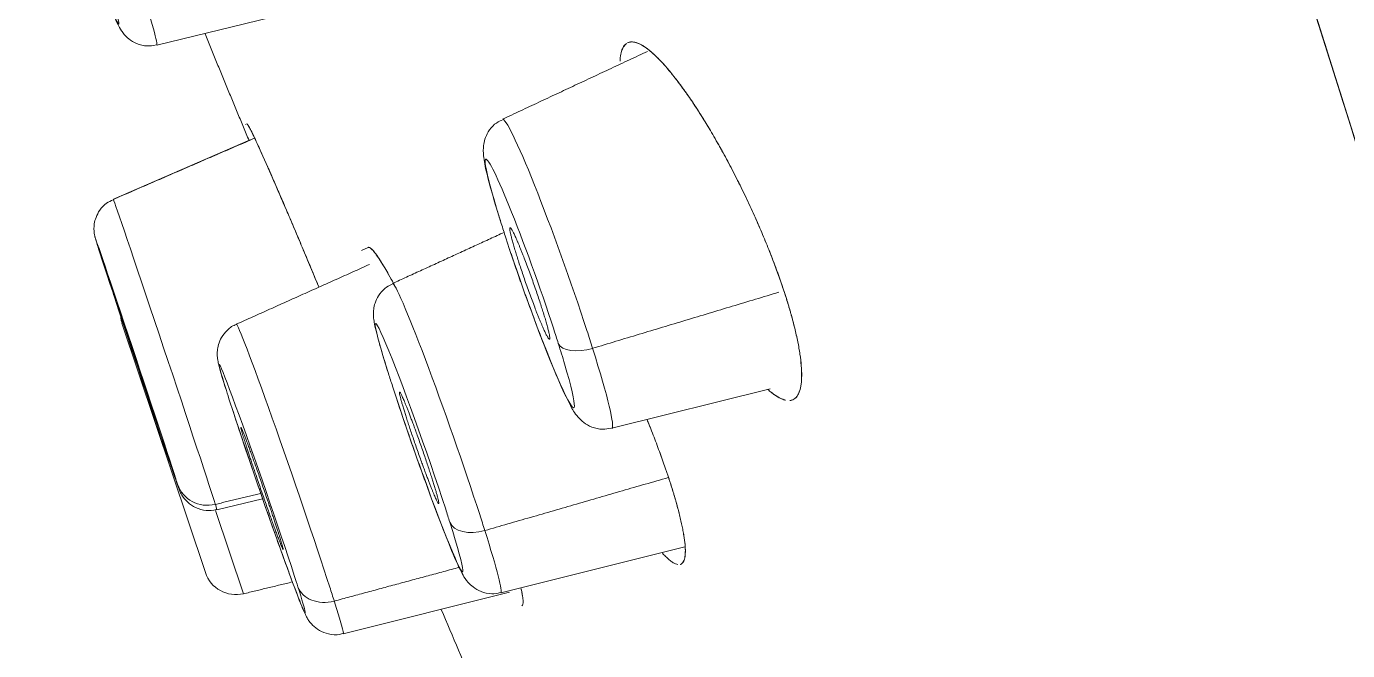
# Model space of a CAD drawing. Extents: x 6453 to 7582, y 0 to 827.
# Drawn here: x 7171.46 to 7183.77, y 468.23 to 474.04 of the extents above; entities that cross this region are included whole.
import ezdxf

# ---------------------------------------------------------------- set-up
doc = ezdxf.new("R2010")
doc.units = 0
doc.header["$LTSCALE"] = 30
doc.header["$MEASUREMENT"] = 0
doc.linetypes.add('HIDDEN2', pattern=[4.7625, 3.175, -1.5875])
doc.layers.add('1', color=7, linetype='CONTINUOUS')
doc.layers.add('2', color=1, linetype='HIDDEN2')

msp = doc.modelspace()

# ---------------------------------------------------------------- linework, layer by layer
at = {"layer": '1', "color": 7, "linetype": 'Continuous', "lineweight": 18}
for p, q in [((7176.416, 496.519), (7194.332, 439.699)), ((7176.576, 496.013), (7194.332, 439.699)), ((7172.672, 473.866), (7174.318, 474.266)), ((7173.504, 473.131), (7173.498, 473.128)), ((7173.543, 472.984), (7172.267, 472.432)), ((7172.267, 472.432), (7172.267, 472.43)), ((7174.64, 471.983), (7174.579, 471.955)), ((7172.347, 471.279), (7173.121, 468.966)), ((7176.911, 470.299), (7178.386, 470.666)), ((7173.232, 469.541), (7173.658, 469.644)), ((7175.877, 468.768), (7177.592, 469.197)), ((7173.121, 468.966), (7173.125, 468.956)), ((7174.409, 468.387), (7175.958, 468.775))]:
    msp.add_line(p, q, dxfattribs=at)
at = {"layer": '1', "color": 7, "linetype": 'Continuous', "lineweight": 13}
msp.add_line((7173.22, 469.534), (7173.479, 468.759), dxfattribs=at)
at = {"layer": '1', "color": 7, "linetype": 'Continuous', "lineweight": 18}
for centre, start, end in [((7172.632, 471.374), 179.6432, 198.5), ((7173.409, 469.051), 198.5, 283.5544)]:
    msp.add_arc(centre, 0.3, start, end, dxfattribs=at)
for centre, major_axis, ratio, start_param, end_param in [((7171.924, 475.222), (-0.393, 1.161), 0.027688, 1.051553, 4.057596), ((7176.147, 471.648), (0.41, -1.157), 0.060411, 1.172781, 2.225094), ((7176.147, 471.648), (-0.41, 1.157), 0.060411, 1.046141, 1.172781), ((7172.489, 470.9), (-0.388, 1.162), 0.004517, 0.261761, 0.39727), ((7172.489, 470.9), (-0.388, 1.162), 0.004517, 0.39727, 3.403354), ((7172.489, 470.9), (-0.19, 0.569), 0.004517, 3.403354, 6.544947), ((7172.489, 470.9), (-0.19, 0.569), 0.004517, 0.261761, 3.403354), ((7176.147, 471.648), (0.41, -1.157), 0.060411, 1.046141, 1.172781), ((7176.147, 471.648), (-0.41, 1.157), 0.060411, 3.987569, 4.187733), ((7175.116, 470.118), (0.406, -1.157), 0.041521, 4.057228, 4.180003), ((7173.653, 469.738), (-0.401, 1.158), 0.021245, 0.654204, 0.789754), ((7173.653, 469.738), (-0.401, 1.158), 0.021245, 0.789754, 2.249517), ((7175.116, 470.118), (0.406, -1.157), 0.041521, 0.915635, 1.038411), ((7173.653, 469.738), (-0.401, 1.158), 0.021245, 2.752336, 3.795797)]:
    msp.add_ellipse(centre, major_axis=major_axis, ratio=ratio, start_param=start_param, end_param=end_param, dxfattribs=at)
at = {"layer": '1', "color": 7, "linetype": 'Continuous', "lineweight": 13}
for centre, major_axis, ratio, start_param, end_param in [((7172.183, 475.309), (-0.489, 1.444), 0.027688, 3.139117, 4.057596), ((7176.402, 471.738), (-0.51, 1.439), 0.060411, 4.314374, 6.288463), ((7176.147, 471.648), (0.41, -1.157), 0.060411, 2.225094, 4.187733), ((7172.749, 470.986), (-0.483, 1.445), 0.004517, 3.538863, 6.326593), ((7172.489, 470.9), (-0.388, 1.162), 0.004517, 3.538863, 6.544947), ((7176.147, 471.648), (-0.41, 1.157), 0.060411, 1.172781, 3.987569), ((7175.373, 470.208), (0.505, -1.439), 0.041521, 1.038411, 3.142719), ((7175.116, 470.118), (0.406, -1.157), 0.041521, 1.038411, 4.057228), ((7173.911, 469.828), (0.498, -1.44), 0.021245, 0.789754, 3.146248), ((7176.402, 471.738), (-0.51, 1.439), 0.060411, 4.187733, 4.314374), ((7173.653, 469.738), (-0.401, 1.158), 0.021245, 3.931346, 6.93739), ((7176.695, 471.189), (0.286, 0.09), 0.5, 3.211406, 4.685552), ((7176.402, 471.738), (-0.51, 1.439), 0.060411, 3.135699, 4.187733), ((7175.116, 470.118), (0.406, -1.157), 0.041521, 4.180003, 7.198821), ((7172.489, 470.9), (-0.388, 1.162), 0.004517, 3.403354, 3.538863), ((7173.15, 469.873), (-0.286, -0.09), 0.965926, 0.017453, 1.501933), ((7172.749, 470.986), (-0.483, 1.445), 0.004517, 3.403354, 3.538863), ((7172.749, 470.986), (-0.483, 1.445), 0.004517, 3.141122, 3.403354), ((7175.684, 469.525), (-0.286, -0.09), 0.608761, 0.05236, 1.530973), ((7175.373, 470.208), (0.505, -1.439), 0.041521, 0.915635, 1.038411), ((7175.373, 470.208), (-0.505, 1.439), 0.041521, 3.137707, 4.057228), ((7173.653, 469.738), (-0.401, 1.158), 0.021245, 2.249516, 2.752336), ((7173.653, 469.738), (-0.401, 1.158), 0.021245, 3.795797, 3.931346), ((7174.269, 468.923), (-0.286, -0.09), 0.793353, 0.034907, 1.517595), ((7173.911, 469.828), (0.498, -1.44), 0.021245, 0.654204, 0.789754), ((7173.911, 469.828), (-0.498, 1.44), 0.021245, 3.139669, 3.795797)]:
    msp.add_ellipse(centre, major_axis=major_axis, ratio=ratio, start_param=start_param, end_param=end_param, dxfattribs=at)
at = {"layer": '1', "color": 7, "linetype": 'Continuous', "lineweight": 18}
for points, degree, knots in [([(7159.375, 553.255), (7159.375, 553.254), (7159.438, 553.053), (7159.506, 552.837), (7159.647, 552.39), (7159.792, 551.93), (7160.013, 551.23), (7160.239, 550.512), (7160.543, 549.547), (7160.854, 548.563), (7161.243, 547.33), (7161.638, 546.077), (7162.11, 544.58), (7162.587, 543.066), (7163.138, 541.318), (7163.693, 539.558), (7164.317, 537.578), (7164.942, 535.596), (7165.63, 533.414), (7166.316, 531.24), (7167.057, 528.89), (7167.791, 526.56), (7168.573, 524.081), (7169.344, 521.635), (7170.154, 519.068), (7170.948, 516.548), (7171.772, 513.934), (7172.578, 511.38), (7173.404, 508.759), (7174.208, 506.21), (7175.025, 503.619), (7175.816, 501.107), (7176.614, 498.578), (7177.402, 496.078), (7178.19, 493.579), (7179.007, 490.987), (7179.817, 488.418), (7180.652, 485.772), (7181.471, 483.175), (7182.311, 480.51), (7183.127, 477.921), (7183.961, 475.277), (7184.762, 472.737), (7185.575, 470.156), (7186.347, 467.709), (7187.127, 465.235), (7187.856, 462.924), (7188.589, 460.598), (7189.262, 458.462), (7189.936, 456.325), (7190.543, 454.4), (7191.147, 452.484), (7191.679, 450.799), (7192.205, 449.131), (7192.653, 447.707), (7193.096, 446.305), (7193.459, 445.154), (7193.666, 444.497), (7193.846, 443.926)], 2, [0, 0, 0, 0.033713, 0.033713, 0.068746, 0.068746, 0.10378, 0.10378, 0.138813, 0.138813, 0.173846, 0.173846, 0.208879, 0.208879, 0.243913, 0.243913, 0.278946, 0.278946, 0.313979, 0.313979, 0.349012, 0.349012, 0.384046, 0.384046, 0.419079, 0.419079, 0.454112, 0.454112, 0.489145, 0.489145, 0.524179, 0.524179, 0.559212, 0.559212, 0.594245, 0.594245, 0.629278, 0.629278, 0.664312, 0.664312, 0.699345, 0.699345, 0.734378, 0.734378, 0.769411, 0.769411, 0.804444, 0.804444, 0.839478, 0.839478, 0.874511, 0.874511, 0.909544, 0.909544, 0.944577, 0.944577, 0.979611, 0.979611, 1, 1, 1]), ([(7177.345, 496.259), (7178.126, 493.783), (7178.903, 491.319), (7179.704, 488.777), (7180.496, 486.267), (7181.309, 483.688), (7182.104, 481.165), (7182.919, 478.582), (7183.707, 476.081), (7184.511, 473.532), (7185.281, 471.091), (7186.061, 468.615), (7186.799, 466.274), (7187.545, 463.911), (7188.239, 461.709), (7188.936, 459.496), (7190.215, 455.442), (7190.789, 453.62), (7191.361, 451.808), (7191.862, 450.216), (7192.359, 448.641), (7192.783, 447.298), (7193.2, 445.975), (7193.542, 444.89), (7193.702, 444.381), (7193.846, 443.927)], 2, [0, 0, 0, 0.080141, 0.080141, 0.160282, 0.160282, 0.240423, 0.240423, 0.320564, 0.320564, 0.400705, 0.400705, 0.480846, 0.480846, 0.560987, 0.560987, 0.641128, 0.721269, 0.721269, 0.80141, 0.80141, 0.881552, 0.881552, 0.961693, 0.961693, 1, 1, 1]), ([(7172.104, 474.599), (7172.12, 474.555), (7172.179, 474.388), (7172.277, 474.145), (7172.29, 474.078), (7172.365, 473.967), (7172.412, 473.919), (7172.485, 473.875), (7172.576, 473.853), (7172.637, 473.86), (7172.666, 473.868)], 3, [0, 0, 0, 0, 0.103933, 0.411085, 0.734763, 0.775969, 0.820049, 0.877714, 0.943096, 1, 1, 1, 1]), ([(7177.038, 473.872), (7177.038, 473.872), (7177.029, 473.864), (7177.014, 473.842), (7176.997, 473.795), (7176.99, 473.751), (7176.988, 473.723), (7176.988, 473.718)], 3, [0, 0, 0, 0, 0.00136, 0.314143, 0.607965, 0.942133, 1, 1, 1, 1]), ([(7176.999, 473.796), (7177.003, 473.814), (7177.015, 473.846), (7177.034, 473.87), (7177.047, 473.88), (7177.05, 473.882)], 3, [0, 0, 0, 0, 0.433905, 0.871265, 1, 1, 1, 1]), ([(7176.999, 473.796), (7177.003, 473.814), (7177.015, 473.846), (7177.034, 473.87), (7177.047, 473.88), (7177.05, 473.882)], 3, [0, 0, 0, 0, 0.433905, 0.871265, 1, 1, 1, 1]), ([(7178.538, 471.508), (7178.536, 471.514), (7178.532, 471.526), (7178.527, 471.544), (7178.521, 471.562), (7178.515, 471.58), (7178.509, 471.598), (7178.503, 471.616), (7178.496, 471.634), (7178.49, 471.653), (7178.484, 471.671), (7178.477, 471.69), (7178.47, 471.709), (7178.464, 471.728), (7178.457, 471.747), (7178.45, 471.766), (7178.443, 471.785), (7178.428, 471.824), (7178.406, 471.883), (7178.375, 471.963), (7178.342, 472.042), (7178.298, 472.148), (7178.24, 472.28), (7178.166, 472.44), (7178.086, 472.604), (7178.003, 472.765), (7177.917, 472.922), (7177.833, 473.068), (7177.761, 473.185), (7177.703, 473.276), (7177.652, 473.353), (7177.598, 473.431), (7177.542, 473.507), (7177.495, 473.569), (7177.452, 473.621), (7177.402, 473.681), (7177.356, 473.73), (7177.314, 473.771), (7177.27, 473.811), (7177.214, 473.855), (7177.158, 473.885), (7177.106, 473.899), (7177.077, 473.896), (7177.062, 473.889), (7177.061, 473.888)], 3, [0, 0, 0, 0, 0.005472, 0.010955, 0.016447, 0.021948, 0.02746, 0.032982, 0.038513, 0.044055, 0.049606, 0.055167, 0.060738, 0.06632, 0.071911, 0.077512, 0.083123, 0.088744, 0.111397, 0.134066, 0.156749, 0.179448, 0.223055, 0.26824, 0.315484, 0.363621, 0.410154, 0.458905, 0.503274, 0.529491, 0.556271, 0.590263, 0.622675, 0.653514, 0.675664, 0.701337, 0.749288, 0.767599, 0.789245, 0.843059, 0.898197, 0.935948, 0.99719, 1, 1, 1, 1]), ([(7178.538, 471.508), (7178.536, 471.514), (7178.532, 471.526), (7178.527, 471.544), (7178.521, 471.562), (7178.515, 471.58), (7178.509, 471.598), (7178.503, 471.616), (7178.496, 471.634), (7178.49, 471.653), (7178.484, 471.671), (7178.477, 471.69), (7178.47, 471.709), (7178.464, 471.728), (7178.457, 471.747), (7178.45, 471.766), (7178.443, 471.785), (7178.428, 471.824), (7178.406, 471.883), (7178.375, 471.963), (7178.342, 472.042), (7178.298, 472.148), (7178.24, 472.28), (7178.166, 472.44), (7178.086, 472.604), (7178.003, 472.765), (7177.917, 472.922), (7177.833, 473.068), (7177.761, 473.185), (7177.703, 473.276), (7177.652, 473.353), (7177.598, 473.431), (7177.542, 473.507), (7177.495, 473.569), (7177.452, 473.621), (7177.402, 473.681), (7177.356, 473.73), (7177.314, 473.771), (7177.27, 473.811), (7177.214, 473.855), (7177.158, 473.885), (7177.11, 473.898), (7177.081, 473.896), (7177.064, 473.89), (7177.061, 473.888)], 3, [0, 0, 0, 0, 0.005472, 0.010954, 0.016446, 0.021948, 0.02746, 0.032981, 0.038513, 0.044054, 0.049605, 0.055166, 0.060738, 0.066319, 0.07191, 0.077511, 0.083122, 0.088743, 0.111396, 0.134064, 0.156747, 0.179446, 0.223052, 0.268236, 0.31548, 0.363616, 0.410148, 0.458899, 0.503267, 0.529484, 0.556264, 0.590255, 0.622667, 0.653505, 0.675655, 0.701328, 0.749278, 0.767588, 0.789235, 0.843048, 0.898185, 0.935936, 0.985425, 1, 1, 1, 1]), ([(7177.089, 473.895), (7177.097, 473.896), (7177.119, 473.896), (7177.161, 473.883), (7177.215, 473.854), (7177.275, 473.808), (7177.341, 473.746), (7177.413, 473.669), (7177.49, 473.576), (7177.571, 473.469), (7177.656, 473.348), (7177.743, 473.215), (7177.83, 473.073), (7177.916, 472.923), (7178.001, 472.768), (7178.084, 472.608), (7178.163, 472.447), (7178.238, 472.285), (7178.297, 472.15), (7178.342, 472.043), (7178.374, 471.964), (7178.405, 471.885), (7178.429, 471.821), (7178.447, 471.772), (7178.46, 471.738), (7178.472, 471.705), (7178.484, 471.671), (7178.495, 471.638), (7178.506, 471.605), (7178.517, 471.573), (7178.528, 471.54), (7178.534, 471.519), (7178.538, 471.508)], 3, [0, 0, 0, 0, 0.030201, 0.078339, 0.126461, 0.174865, 0.223633, 0.273155, 0.32286, 0.373167, 0.423598, 0.474026, 0.524461, 0.573798, 0.623201, 0.671385, 0.719561, 0.76685, 0.814051, 0.837403, 0.86072, 0.884054, 0.907457, 0.917791, 0.928102, 0.938395, 0.948673, 0.958941, 0.969204, 0.979465, 0.989729, 1, 1, 1, 1]), ([(7177.089, 473.895), (7177.097, 473.896), (7177.119, 473.896), (7177.161, 473.883), (7177.215, 473.854), (7177.275, 473.808), (7177.341, 473.746), (7177.413, 473.669), (7177.49, 473.576), (7177.571, 473.469), (7177.656, 473.348), (7177.743, 473.215), (7177.83, 473.073), (7177.916, 472.923), (7178.001, 472.768), (7178.084, 472.608), (7178.163, 472.447), (7178.238, 472.285), (7178.297, 472.15), (7178.342, 472.043), (7178.374, 471.964), (7178.405, 471.885), (7178.429, 471.821), (7178.447, 471.772), (7178.46, 471.738), (7178.472, 471.705), (7178.484, 471.671), (7178.495, 471.638), (7178.506, 471.605), (7178.517, 471.573), (7178.528, 471.54), (7178.534, 471.519), (7178.538, 471.508)], 3, [0, 0, 0, 0, 0.030201, 0.078339, 0.126461, 0.174865, 0.223633, 0.273155, 0.32286, 0.373167, 0.423598, 0.474026, 0.524461, 0.573798, 0.623201, 0.671385, 0.719561, 0.76685, 0.814051, 0.837403, 0.86072, 0.884054, 0.907457, 0.917791, 0.928102, 0.938395, 0.948673, 0.958941, 0.969204, 0.979465, 0.989729, 1, 1, 1, 1]), ([(7177.015, 473.841), (7177.009, 473.828), (7176.997, 473.796), (7176.99, 473.751), (7176.988, 473.723), (7176.988, 473.718)], 3, [0, 0, 0, 0, 0.437366, 0.917055, 1, 1, 1, 1]), ([(7174.182, 471.613), (7174.176, 471.629), (7174.155, 471.677), (7174.123, 471.754), (7174.086, 471.845), (7174.051, 471.927), (7174.016, 472.01), (7173.964, 472.133), (7173.903, 472.277), (7173.843, 472.416), (7173.792, 472.533), (7173.743, 472.647), (7173.693, 472.761), (7173.65, 472.855), (7173.614, 472.936), (7173.581, 473.005), (7173.554, 473.062), (7173.533, 473.102), (7173.521, 473.123), (7173.514, 473.133), (7173.512, 473.134), (7173.511, 473.134)], 3, [0, 0, 0, 0, 0.019354, 0.058541, 0.093616, 0.131101, 0.161388, 0.197788, 0.290058, 0.353744, 0.396379, 0.468068, 0.538371, 0.601082, 0.659444, 0.726965, 0.793764, 0.858101, 0.92077, 0.960579, 1, 1, 1, 1]), ([(7174.182, 471.613), (7174.176, 471.629), (7174.155, 471.677), (7174.123, 471.754), (7174.086, 471.845), (7174.051, 471.927), (7174.016, 472.01), (7173.964, 472.133), (7173.903, 472.277), (7173.843, 472.416), (7173.792, 472.533), (7173.743, 472.647), (7173.693, 472.761), (7173.65, 472.855), (7173.614, 472.936), (7173.581, 473.005), (7173.554, 473.062), (7173.533, 473.102), (7173.521, 473.123), (7173.514, 473.133), (7173.512, 473.134), (7173.511, 473.134)], 3, [0, 0, 0, 0, 0.019354, 0.058541, 0.093616, 0.131101, 0.161388, 0.197788, 0.290058, 0.353744, 0.396379, 0.468068, 0.538371, 0.601082, 0.659444, 0.726965, 0.793764, 0.858101, 0.92077, 0.960579, 1, 1, 1, 1]), ([(7173.523, 473.119), (7173.527, 473.113), (7173.536, 473.097), (7173.555, 473.06), (7173.582, 473.004), (7173.615, 472.932), (7173.654, 472.847), (7173.698, 472.748), (7173.747, 472.637), (7173.8, 472.515), (7173.857, 472.383), (7173.918, 472.241), (7173.982, 472.09), (7174.048, 471.933), (7174.115, 471.775), (7174.159, 471.668), (7174.181, 471.616)], 3, [0, 0, 0, 0, 0.052809, 0.124763, 0.197249, 0.270492, 0.343545, 0.416594, 0.489017, 0.562031, 0.634798, 0.708251, 0.781988, 0.856023, 0.930211, 1, 1, 1, 1]), ([(7173.523, 473.119), (7173.527, 473.113), (7173.536, 473.097), (7173.555, 473.06), (7173.582, 473.004), (7173.615, 472.932), (7173.654, 472.847), (7173.698, 472.748), (7173.747, 472.637), (7173.8, 472.515), (7173.857, 472.383), (7173.918, 472.241), (7173.982, 472.09), (7174.048, 471.933), (7174.115, 471.775), (7174.159, 471.668), (7174.181, 471.616)], 3, [0, 0, 0, 0, 0.052809, 0.124763, 0.197249, 0.270492, 0.343545, 0.416594, 0.489017, 0.562031, 0.634798, 0.708251, 0.781988, 0.856023, 0.930211, 1, 1, 1, 1]), ([(7175.889, 473.169), (7175.863, 473.159), (7175.813, 473.13), (7175.759, 473.063), (7175.727, 472.991), (7175.715, 472.927), (7175.713, 472.87), (7175.721, 472.786), (7175.75, 472.648), (7175.813, 472.425), (7175.864, 472.259), (7175.878, 472.216)], 3, [0, 0, 0, 0, 0.053799, 0.116846, 0.171934, 0.223039, 0.277004, 0.358854, 0.594186, 0.898431, 1, 1, 1, 1]), ([(7172.266, 472.425), (7172.243, 472.418), (7172.195, 472.394), (7172.14, 472.335), (7172.104, 472.267), (7172.088, 472.205), (7172.085, 472.154), (7172.088, 472.117), (7172.092, 472.096), (7172.094, 472.085), (7172.097, 472.074), (7172.102, 472.058), (7172.107, 472.039), (7172.112, 472.026)], 3, [0, 0, 0, 0, 0.100991, 0.231106, 0.338802, 0.429841, 0.5046, 0.560228, 0.592879, 0.619358, 0.656219, 0.731668, 1, 1, 1, 1]), ([(7172.148, 471.913), (7172.17, 471.846), (7172.212, 471.716), (7172.271, 471.539), (7172.294, 471.47)], 3, [0, 0, 0, 0, 0.632476, 1, 1, 1, 1]), ([(7174.89, 471.625), (7174.87, 471.662), (7174.838, 471.721), (7174.791, 471.802), (7174.749, 471.869), (7174.712, 471.923), (7174.683, 471.959), (7174.663, 471.977), (7174.65, 471.984), (7174.644, 471.984), (7174.641, 471.983), (7174.641, 471.983)], 3, [0, 0, 0, 0, 0.153892, 0.262493, 0.415091, 0.564838, 0.698329, 0.82262, 0.911069, 0.999091, 1, 1, 1, 1]), ([(7174.642, 471.983), (7174.643, 471.984), (7174.648, 471.984), (7174.661, 471.979), (7174.685, 471.956), (7174.716, 471.917), (7174.753, 471.863), (7174.795, 471.794), (7174.841, 471.715), (7174.874, 471.655), (7174.89, 471.626)], 3, [0, 0, 0, 0, 0.024607, 0.167542, 0.310149, 0.452436, 0.593539, 0.735519, 0.877108, 1, 1, 1, 1]), ([(7174.642, 471.983), (7174.643, 471.984), (7174.648, 471.984), (7174.661, 471.979), (7174.685, 471.956), (7174.716, 471.917), (7174.753, 471.863), (7174.795, 471.794), (7174.841, 471.715), (7174.874, 471.655), (7174.89, 471.626)], 3, [0, 0, 0, 0, 0.024607, 0.167542, 0.310149, 0.452436, 0.593539, 0.735519, 0.877108, 1, 1, 1, 1]), ([(7174.89, 471.625), (7174.87, 471.662), (7174.838, 471.721), (7174.791, 471.802), (7174.749, 471.869), (7174.712, 471.923), (7174.683, 471.959), (7174.667, 471.973), (7174.661, 471.978), (7174.66, 471.978)], 3, [0, 0, 0, 0, 0.183843, 0.31358, 0.495877, 0.67477, 0.834241, 0.982721, 1, 1, 1, 1]), ([(7174.866, 471.64), (7174.84, 471.63), (7174.79, 471.603), (7174.737, 471.538), (7174.704, 471.468), (7174.691, 471.407), (7174.689, 471.359), (7174.693, 471.314), (7174.706, 471.235), (7174.742, 471.098), (7174.797, 470.915), (7174.827, 470.818)], 3, [0, 0, 0, 0, 0.058006, 0.124231, 0.180685, 0.230384, 0.275374, 0.327415, 0.421803, 0.731351, 1, 1, 1, 1]), ([(7178.584, 470.56), (7178.593, 470.562), (7178.613, 470.571), (7178.64, 470.596), (7178.663, 470.644), (7178.677, 470.708), (7178.682, 470.788), (7178.678, 470.881), (7178.668, 470.969), (7178.656, 471.046), (7178.644, 471.105), (7178.631, 471.168), (7178.619, 471.22), (7178.608, 471.262), (7178.6, 471.292), (7178.593, 471.322), (7178.584, 471.352), (7178.576, 471.383), (7178.567, 471.414), (7178.557, 471.445), (7178.548, 471.476), (7178.541, 471.498), (7178.538, 471.508)], 3, [0, 0, 0, 0, 0.0594, 0.15732, 0.253187, 0.35337, 0.447272, 0.542315, 0.63588, 0.682058, 0.728178, 0.774242, 0.82025, 0.840505, 0.860689, 0.880802, 0.900845, 0.920816, 0.940717, 0.960548, 0.980309, 1, 1, 1, 1]), ([(7178.584, 470.56), (7178.593, 470.562), (7178.613, 470.571), (7178.64, 470.596), (7178.663, 470.644), (7178.677, 470.708), (7178.682, 470.788), (7178.678, 470.881), (7178.668, 470.969), (7178.656, 471.046), (7178.644, 471.105), (7178.631, 471.168), (7178.619, 471.22), (7178.608, 471.262), (7178.6, 471.292), (7178.593, 471.322), (7178.584, 471.352), (7178.576, 471.383), (7178.567, 471.414), (7178.557, 471.445), (7178.548, 471.476), (7178.541, 471.498), (7178.538, 471.508)], 3, [0, 0, 0, 0, 0.059387, 0.157308, 0.253176, 0.35336, 0.447264, 0.542308, 0.635875, 0.682053, 0.728174, 0.774238, 0.820248, 0.840503, 0.860687, 0.880801, 0.900843, 0.920815, 0.940717, 0.960548, 0.980309, 1, 1, 1, 1]), ([(7178.538, 471.508), (7178.54, 471.502), (7178.544, 471.49), (7178.549, 471.472), (7178.554, 471.454), (7178.56, 471.437), (7178.565, 471.419), (7178.57, 471.401), (7178.575, 471.384), (7178.58, 471.367), (7178.585, 471.35), (7178.59, 471.333), (7178.594, 471.316), (7178.599, 471.299), (7178.603, 471.282), (7178.607, 471.266), (7178.611, 471.249), (7178.62, 471.216), (7178.631, 471.167), (7178.644, 471.105), (7178.656, 471.045), (7178.668, 470.968), (7178.679, 470.879), (7178.682, 470.786), (7178.677, 470.707), (7178.658, 470.623), (7178.623, 470.571), (7178.584, 470.558), (7178.57, 470.557)], 3, [0, 0, 0, 0, 0.010842, 0.021682, 0.03252, 0.043359, 0.054201, 0.065046, 0.075895, 0.086752, 0.097616, 0.10849, 0.119374, 0.130272, 0.141182, 0.152109, 0.163051, 0.174013, 0.218582, 0.263041, 0.307492, 0.352034, 0.444047, 0.535755, 0.6281, 0.722013, 0.908457, 1, 1, 1, 1]), ([(7178.538, 471.508), (7178.54, 471.502), (7178.544, 471.49), (7178.549, 471.472), (7178.554, 471.454), (7178.56, 471.437), (7178.565, 471.419), (7178.57, 471.401), (7178.575, 471.384), (7178.58, 471.367), (7178.585, 471.35), (7178.59, 471.333), (7178.594, 471.316), (7178.599, 471.299), (7178.603, 471.282), (7178.607, 471.266), (7178.611, 471.249), (7178.62, 471.216), (7178.631, 471.167), (7178.644, 471.105), (7178.656, 471.045), (7178.668, 470.968), (7178.679, 470.879), (7178.682, 470.786), (7178.677, 470.707), (7178.658, 470.623), (7178.623, 470.571), (7178.584, 470.558), (7178.57, 470.557)], 3, [0, 0, 0, 0, 0.010842, 0.021682, 0.03252, 0.043359, 0.054201, 0.065046, 0.075895, 0.086752, 0.097616, 0.10849, 0.119374, 0.130272, 0.141182, 0.152109, 0.163051, 0.174013, 0.218582, 0.263041, 0.307492, 0.352034, 0.444047, 0.535755, 0.6281, 0.722013, 0.908457, 1, 1, 1, 1]), ([(7173.414, 471.265), (7173.406, 471.263), (7173.366, 471.25), (7173.313, 471.201), (7173.265, 471.133), (7173.242, 471.067), (7173.234, 471.011), (7173.235, 470.972), (7173.238, 470.943), (7173.244, 470.911), (7173.259, 470.847), (7173.288, 470.749), (7173.317, 470.66)], 3, [0, 0, 0, 0, 0.021155, 0.112354, 0.18623, 0.249128, 0.30213, 0.34422, 0.383127, 0.438401, 0.565038, 1, 1, 1, 1]), ([(7176.173, 471.362), (7176.203, 471.278), (7176.286, 471.054), (7176.414, 470.739), (7176.516, 470.528), (7176.567, 470.433), (7176.645, 470.353), (7176.725, 470.306), (7176.818, 470.284), (7176.878, 470.294), (7176.905, 470.302)], 3, [0, 0, 0, 0, 0.137455, 0.390153, 0.649054, 0.793956, 0.848185, 0.899057, 0.956757, 1, 1, 1, 1]), ([(7178.366, 470.66), (7178.371, 470.655), (7178.383, 470.645), (7178.399, 470.633), (7178.41, 470.624), (7178.417, 470.619), (7178.428, 470.611), (7178.452, 470.595), (7178.486, 470.576), (7178.511, 470.566), (7178.523, 470.563)], 3, [0, 0, 0, 0, 0.09274, 0.199217, 0.270173, 0.289545, 0.329131, 0.469828, 0.731608, 1, 1, 1, 1]), ([(7178.366, 470.66), (7178.371, 470.655), (7178.383, 470.645), (7178.399, 470.633), (7178.41, 470.624), (7178.417, 470.619), (7178.428, 470.611), (7178.452, 470.595), (7178.486, 470.576), (7178.511, 470.566), (7178.523, 470.563)], 3, [0, 0, 0, 0, 0.09267, 0.199148, 0.270105, 0.289478, 0.329064, 0.469763, 0.731547, 1, 1, 1, 1]), ([(7174.902, 470.589), (7174.945, 470.457), (7175.038, 470.183), (7175.196, 469.738), (7175.346, 469.339), (7175.456, 469.07), (7175.511, 468.957), (7175.554, 468.883), (7175.619, 468.818), (7175.694, 468.775), (7175.786, 468.754), (7175.846, 468.763), (7175.872, 468.771)], 3, [0, 0, 0, 0, 0.159638, 0.332669, 0.505751, 0.681188, 0.80976, 0.870062, 0.89809, 0.931722, 0.969887, 1, 1, 1, 1]), ([(7178.524, 470.562), (7178.508, 470.567), (7178.472, 470.581), (7178.428, 470.61), (7178.402, 470.63), (7178.397, 470.635)], 3, [0, 0, 0, 0, 0.443092, 0.889671, 1, 1, 1, 1]), ([(7178.531, 470.56), (7178.528, 470.561), (7178.51, 470.566), (7178.472, 470.581), (7178.428, 470.61), (7178.402, 470.63), (7178.397, 470.635)], 3, [0, 0, 0, 0, 0.056155, 0.474468, 0.895883, 1, 1, 1, 1]), ([(7173.382, 470.458), (7173.417, 470.351), (7173.497, 470.11), (7173.646, 469.675), (7173.785, 469.28), (7173.856, 469.085), (7173.882, 469.013)], 3, [0, 0, 0, 0, 0.252055, 0.534733, 0.816131, 1, 1, 1, 1]), ([(7172.675, 470.327), (7172.71, 470.225), (7172.756, 470.088), (7172.786, 470), (7172.795, 469.975)], 3, [0, 0, 0, 0, 0.68769, 1, 1, 1, 1]), ([(7177.468, 469.755), (7177.466, 469.76), (7177.463, 469.771), (7177.458, 469.787), (7177.453, 469.804), (7177.447, 469.82), (7177.442, 469.837), (7177.436, 469.854), (7177.43, 469.871), (7177.425, 469.888), (7177.419, 469.905), (7177.413, 469.922), (7177.407, 469.94), (7177.401, 469.957), (7177.394, 469.975), (7177.388, 469.993), (7177.382, 470.011), (7177.368, 470.047), (7177.348, 470.103), (7177.32, 470.178), (7177.29, 470.255), (7177.264, 470.322), (7177.247, 470.364), (7177.24, 470.38)], 3, [0, 0, 0, 0, 0.028416, 0.056878, 0.085386, 0.113938, 0.142536, 0.17118, 0.199869, 0.228603, 0.257383, 0.286209, 0.31508, 0.343997, 0.37296, 0.401968, 0.431022, 0.460122, 0.57734, 0.69452, 0.811662, 0.928769, 1, 1, 1, 1]), ([(7177.468, 469.755), (7177.466, 469.76), (7177.463, 469.771), (7177.458, 469.787), (7177.453, 469.804), (7177.447, 469.82), (7177.442, 469.837), (7177.436, 469.854), (7177.43, 469.871), (7177.425, 469.888), (7177.419, 469.905), (7177.413, 469.922), (7177.407, 469.94), (7177.401, 469.957), (7177.394, 469.975), (7177.388, 469.993), (7177.382, 470.011), (7177.368, 470.047), (7177.348, 470.103), (7177.32, 470.178), (7177.29, 470.255), (7177.264, 470.322), (7177.247, 470.364), (7177.24, 470.38)], 3, [0, 0, 0, 0, 0.028419, 0.056883, 0.085393, 0.113947, 0.142548, 0.171194, 0.199885, 0.228622, 0.257405, 0.286233, 0.315106, 0.344026, 0.37299, 0.402001, 0.431057, 0.46016, 0.577387, 0.694576, 0.811728, 0.928845, 1, 1, 1, 1]), ([(7177.241, 470.379), (7177.247, 470.363), (7177.264, 470.322), (7177.29, 470.255), (7177.32, 470.178), (7177.348, 470.103), (7177.371, 470.042), (7177.388, 469.993), (7177.4, 469.958), (7177.413, 469.923), (7177.424, 469.888), (7177.436, 469.854), (7177.447, 469.821), (7177.458, 469.788), (7177.465, 469.766), (7177.468, 469.755)], 3, [0, 0, 0, 0, 0.069669, 0.187045, 0.304179, 0.421318, 0.538711, 0.596528, 0.654243, 0.711884, 0.769481, 0.827062, 0.884656, 0.942293, 1, 1, 1, 1]), ([(7177.241, 470.379), (7177.247, 470.363), (7177.264, 470.322), (7177.29, 470.255), (7177.32, 470.178), (7177.348, 470.103), (7177.371, 470.042), (7177.388, 469.993), (7177.4, 469.958), (7177.413, 469.923), (7177.424, 469.888), (7177.436, 469.854), (7177.447, 469.821), (7177.458, 469.788), (7177.465, 469.766), (7177.468, 469.755)], 3, [0, 0, 0, 0, 0.069669, 0.187045, 0.304179, 0.421318, 0.538711, 0.596528, 0.654243, 0.711884, 0.769481, 0.827062, 0.884656, 0.942293, 1, 1, 1, 1]), ([(7172.795, 469.975), (7172.817, 469.91), (7172.849, 469.817), (7172.87, 469.755), (7172.878, 469.734), (7172.885, 469.716), (7172.894, 469.698), (7172.914, 469.661), (7172.958, 469.607), (7173.035, 469.555), (7173.129, 469.528), (7173.194, 469.534), (7173.225, 469.542)], 3, [0, 0, 0, 0, 0.262643, 0.468806, 0.592071, 0.631879, 0.650994, 0.675852, 0.752, 0.828112, 0.919069, 1, 1, 1, 1]), ([(7177.468, 469.755), (7177.47, 469.749), (7177.473, 469.738), (7177.478, 469.722), (7177.483, 469.706), (7177.488, 469.689), (7177.493, 469.673), (7177.498, 469.658), (7177.502, 469.642), (7177.507, 469.626), (7177.511, 469.611), (7177.516, 469.596), (7177.52, 469.581), (7177.524, 469.566), (7177.528, 469.551), (7177.532, 469.536), (7177.536, 469.522), (7177.543, 469.493), (7177.553, 469.45), (7177.565, 469.397), (7177.575, 469.347), (7177.586, 469.284), (7177.595, 469.213), (7177.598, 469.143), (7177.592, 469.089), (7177.58, 469.057), (7177.569, 469.044), (7177.564, 469.04)], 3, [0, 0, 0, 0, 0.013985, 0.027966, 0.041944, 0.055922, 0.069901, 0.083882, 0.097869, 0.111862, 0.125864, 0.139877, 0.153901, 0.16794, 0.181995, 0.196068, 0.21016, 0.224274, 0.281511, 0.338607, 0.395686, 0.452877, 0.570499, 0.687515, 0.805091, 0.924389, 1, 1, 1, 1]), ([(7177.548, 469.032), (7177.551, 469.032), (7177.562, 469.037), (7177.579, 469.053), (7177.593, 469.091), (7177.598, 469.147), (7177.595, 469.217), (7177.586, 469.286), (7177.575, 469.347), (7177.565, 469.398), (7177.553, 469.451), (7177.542, 469.497), (7177.532, 469.533), (7177.525, 469.56), (7177.518, 469.586), (7177.511, 469.613), (7177.503, 469.641), (7177.495, 469.669), (7177.486, 469.697), (7177.477, 469.726), (7177.471, 469.745), (7177.468, 469.755)], 3, [0, 0, 0, 0, 0.038491, 0.140247, 0.25597, 0.369011, 0.47619, 0.578792, 0.63214, 0.685447, 0.738714, 0.791943, 0.815378, 0.838734, 0.86201, 0.885207, 0.908324, 0.931362, 0.95432, 0.9772, 1, 1, 1, 1]), ([(7177.548, 469.032), (7177.551, 469.032), (7177.562, 469.037), (7177.579, 469.053), (7177.593, 469.091), (7177.598, 469.147), (7177.595, 469.217), (7177.586, 469.286), (7177.575, 469.347), (7177.565, 469.398), (7177.553, 469.451), (7177.542, 469.497), (7177.532, 469.533), (7177.525, 469.56), (7177.518, 469.586), (7177.511, 469.613), (7177.503, 469.641), (7177.495, 469.669), (7177.486, 469.697), (7177.477, 469.726), (7177.471, 469.745), (7177.468, 469.755)], 3, [0, 0, 0, 0, 0.038524, 0.140277, 0.255996, 0.369033, 0.476208, 0.578807, 0.632152, 0.685458, 0.738723, 0.79195, 0.815385, 0.83874, 0.862015, 0.885211, 0.908327, 0.931364, 0.954322, 0.977201, 1, 1, 1, 1]), ([(7177.468, 469.755), (7177.47, 469.749), (7177.473, 469.738), (7177.478, 469.722), (7177.483, 469.706), (7177.488, 469.689), (7177.493, 469.673), (7177.498, 469.658), (7177.502, 469.642), (7177.507, 469.626), (7177.511, 469.611), (7177.516, 469.596), (7177.52, 469.581), (7177.524, 469.566), (7177.528, 469.551), (7177.532, 469.536), (7177.536, 469.522), (7177.543, 469.493), (7177.553, 469.45), (7177.565, 469.397), (7177.575, 469.347), (7177.586, 469.284), (7177.595, 469.213), (7177.598, 469.143), (7177.592, 469.089), (7177.578, 469.053), (7177.564, 469.039), (7177.557, 469.035)], 3, [0, 0, 0, 0, 0.013503, 0.027002, 0.040498, 0.053994, 0.06749, 0.08099, 0.094494, 0.108005, 0.121524, 0.135053, 0.148594, 0.162149, 0.175719, 0.189307, 0.202913, 0.21654, 0.271804, 0.32693, 0.382041, 0.43726, 0.550826, 0.663807, 0.777328, 0.892512, 1, 1, 1, 1]), ([(7177.383, 469.137), (7177.393, 469.126), (7177.415, 469.103), (7177.447, 469.074), (7177.478, 469.051), (7177.505, 469.036), (7177.521, 469.032), (7177.528, 469.031)], 3, [0, 0, 0, 0, 0.16356, 0.379161, 0.590913, 0.802926, 1, 1, 1, 1]), ([(7177.383, 469.137), (7177.393, 469.126), (7177.415, 469.103), (7177.447, 469.074), (7177.478, 469.051), (7177.505, 469.036), (7177.521, 469.032), (7177.528, 469.031)], 3, [0, 0, 0, 0, 0.163488, 0.379093, 0.590849, 0.802866, 1, 1, 1, 1]), ([(7173.882, 469.013), (7173.899, 468.968), (7173.958, 468.804), (7174.014, 468.66), (7174.048, 468.58), (7174.068, 468.541), (7174.089, 468.505), (7174.127, 468.46), (7174.187, 468.413), (7174.274, 468.38), (7174.354, 468.372), (7174.397, 468.387), (7174.408, 468.391)], 3, [0, 0, 0, 0, 0.115429, 0.451414, 0.627102, 0.694132, 0.737341, 0.777703, 0.83595, 0.901819, 0.977043, 1, 1, 1, 1]), ([(7176.065, 468.81), (7176.066, 468.806), (7176.07, 468.79), (7176.075, 468.765), (7176.08, 468.736), (7176.085, 468.702), (7176.086, 468.671), (7176.081, 468.657), (7176.078, 468.653), (7176.078, 468.653)], 3, [0, 0, 0, 0, 0.045974, 0.182356, 0.318803, 0.455622, 0.727827, 0.999905, 1, 1, 1, 1]), ([(7176.065, 468.81), (7176.066, 468.806), (7176.07, 468.79), (7176.075, 468.765), (7176.08, 468.736), (7176.085, 468.702), (7176.086, 468.671), (7176.081, 468.657), (7176.078, 468.653)], 3, [0, 0, 0, 0, 0.046411, 0.184087, 0.321828, 0.459946, 0.734734, 1, 1, 1, 1]), ([(7176.072, 468.648), (7176.074, 468.649), (7176.081, 468.654), (7176.086, 468.672), (7176.085, 468.703), (7176.08, 468.736), (7176.075, 468.764), (7176.071, 468.785), (7176.069, 468.795)], 3, [0, 0, 0, 0, 0.151047, 0.396453, 0.634593, 0.761797, 0.889095, 1, 1, 1, 1]), ([(7176.072, 468.648), (7176.074, 468.649), (7176.081, 468.654), (7176.086, 468.672), (7176.085, 468.703), (7176.08, 468.736), (7176.075, 468.764), (7176.071, 468.785), (7176.069, 468.795)], 3, [0, 0, 0, 0, 0.151047, 0.396453, 0.634593, 0.761797, 0.889095, 1, 1, 1, 1])]:
    msp.add_open_spline(points, degree=degree, knots=knots, dxfattribs=at)
for points, weights in [([(7194.332, 439.699), (7193.621, 441.954), (7176.416, 496.519)], [0.983511683882, 0.715597051788, 1]), ([(7194.332, 439.699), (7193.627, 441.934), (7176.576, 496.013)], [0.983511683882, 0.717332143437, 0.996339416072])]:
    msp.add_rational_spline(points, weights, degree=2, dxfattribs=at)
for points, degree in [([(7173.121, 473.971), (7173.324, 473.475), (7173.531, 472.979)], 2), ([(7173.121, 473.971), (7173.324, 473.475), (7173.531, 472.979)], 2), ([(7177.244, 473.808), (7175.892, 473.176)], 1), ([(7173.582, 472.999), (7172.267, 472.43)], 1), ([(7175.908, 472.123), (7174.868, 471.647)], 1), ([(7175.959, 471.966), (7176.061, 471.655), (7176.173, 471.362)], 2), ([(7174.655, 471.825), (7173.412, 471.268)], 1), ([(7173.479, 468.759), (7173.935, 468.869)], 1), ([(7175.322, 468.614), (7175.43, 468.36), (7175.538, 468.106), (7175.647, 467.852)], 3), ([(7175.322, 468.614), (7175.43, 468.36), (7175.538, 468.106), (7175.647, 467.852)], 3)]:
    msp.add_open_spline(points, degree=degree, dxfattribs=at)
for points, weights in [([(7176.028, 471.898), (7175.885, 472.352), (7176.004, 472.102), (7176.123, 471.852), (7176.266, 471.398)], [1, 0.707106781185, 1, 0.707106781185, 1]), ([(7176.266, 471.398), (7176.41, 470.943), (7176.29, 471.193), (7176.171, 471.443), (7176.028, 471.898)], [1, 0.707106781188, 1, 0.707106781188, 1]), ([(7175.244, 469.807), (7175.113, 470.224), (7174.985, 470.534), (7174.857, 470.844), (7174.988, 470.428)], [1, 0.707106781198, 1, 0.707106781198, 1]), ([(7175.244, 469.807), (7175.375, 469.391), (7175.247, 469.701), (7175.119, 470.012), (7174.988, 470.428)], [1, 0.707106781175, 1, 0.707106781175, 1]), ([(7173.489, 470.186), (7173.38, 470.534), (7173.543, 470.087), (7173.706, 469.639), (7173.816, 469.291)], [1, 0.707106781185, 1, 0.707106781185, 1]), ([(7173.816, 469.291), (7173.925, 468.943), (7173.762, 469.39), (7173.599, 469.837), (7173.489, 470.186)], [1, 0.707106781185, 1, 0.707106781185, 1])]:
    msp.add_rational_spline(points, weights, degree=2, knots=[0, 0, 0, 0.5, 0.5, 1, 1, 1], dxfattribs=at)
at = {"layer": '1', "color": 7, "linetype": 'Continuous', "lineweight": 13}
for points in [[(7178.468, 471.566), (7176.733, 471.044)], [(7175.728, 469.347), (7177.437, 469.841)], [(7173.217, 469.591), (7173.64, 469.694)], [(7174.325, 468.691), (7175.49, 469.005)]]:
    msp.add_open_spline(points, degree=1, dxfattribs=at)
at = {"layer": '2', "color": 7, "linetype": 'Continuous', "lineweight": 18}
msp.add_rational_spline([(7193.749, 444.898), (7190.024, 456.711), (7181.146, 484.871)], [1, 0.892321026498, 1], degree=2, dxfattribs=at)
msp.add_rational_spline([(7193.749, 444.898), (7190.024, 456.711), (7181.146, 484.871)], [1, 0.892321026498, 1], degree=2, dxfattribs=at)

doc.saveas('drawing.dxf')
